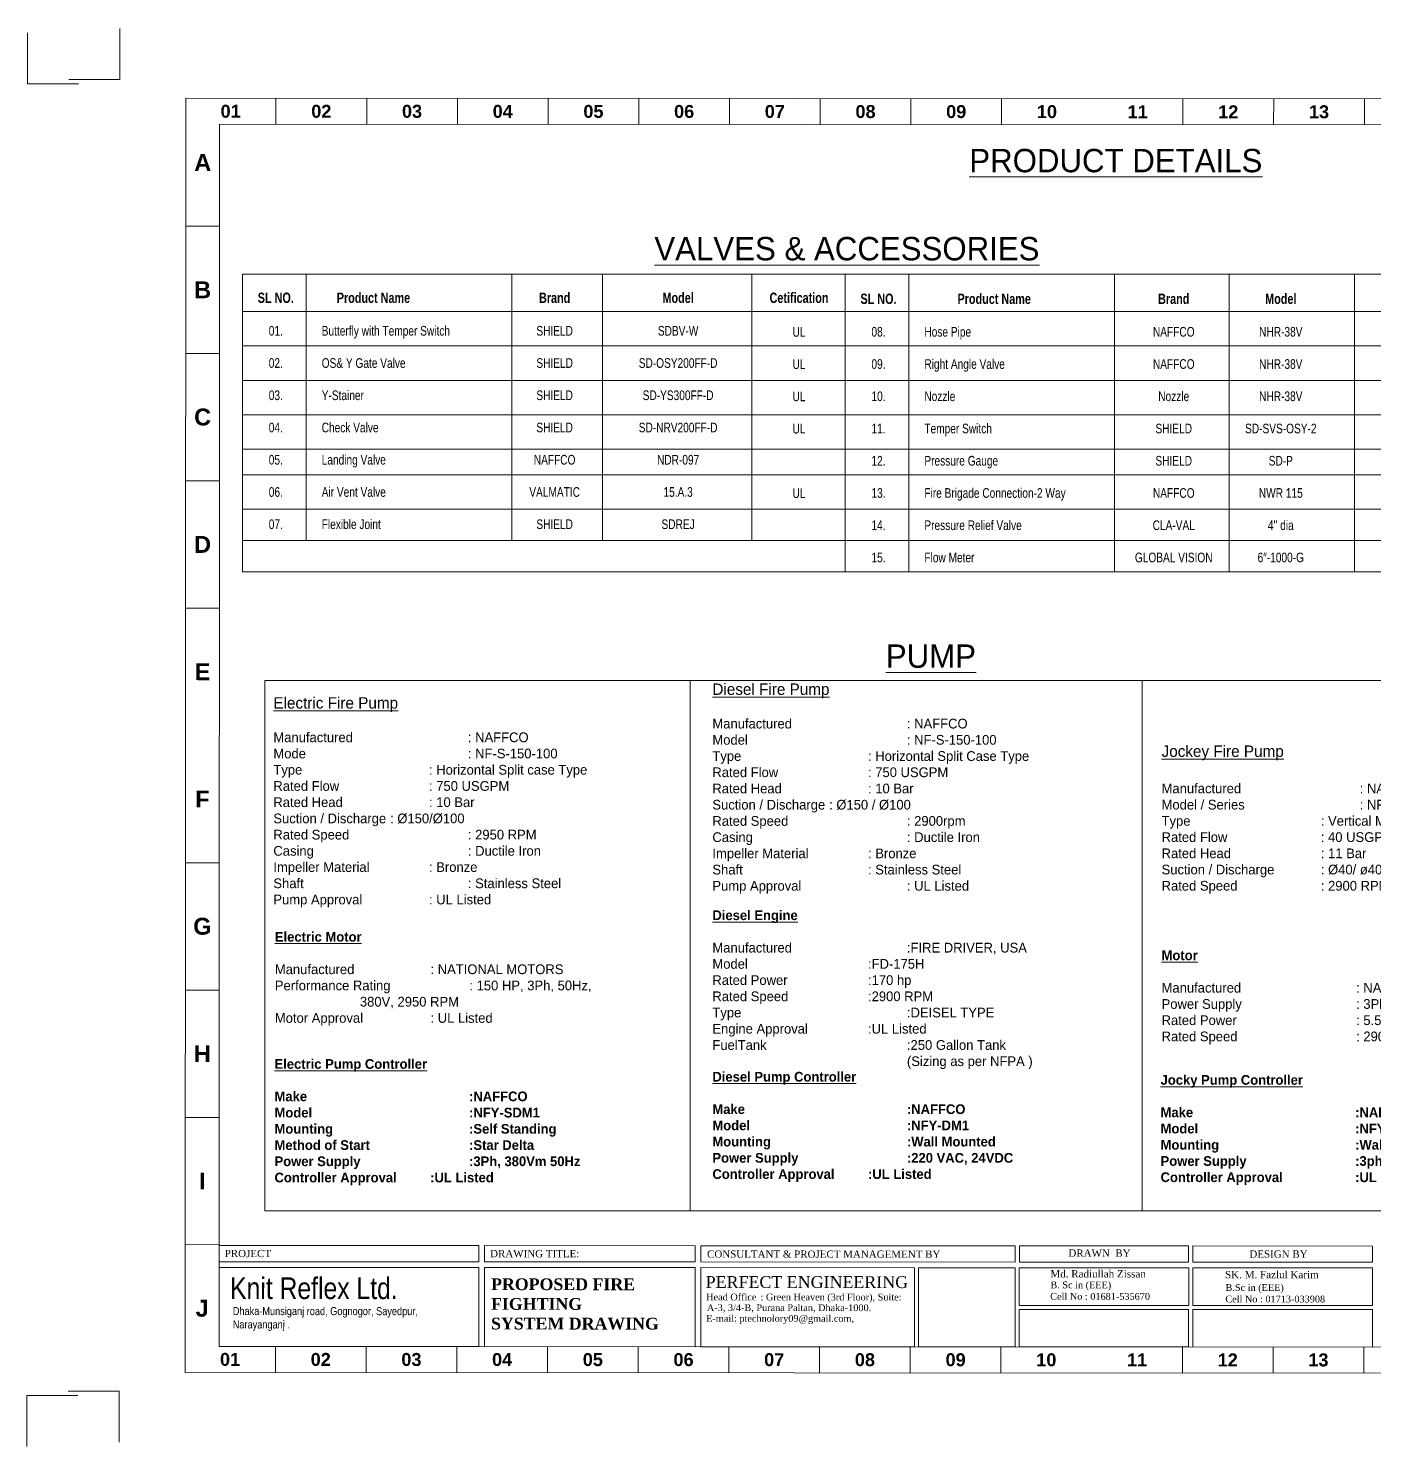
# Model space of a CAD drawing. Header units: inches. Extents: x -98933 to 1585249, y -3352739 to 192771.
# Drawn here: x 3353 to 5357, y 48575 to 50689 of the extents above; entities that cross this region are included whole.
import ezdxf

# ---------------------------------------------------------------- set-up
doc = ezdxf.new("R2010")
doc.units = ezdxf.units.IN
doc.header["$MEASUREMENT"] = 0
doc.layers.get('0').update_dxf_attribs({"lineweight": 0})
doc.layers.get('Defpoints').update_dxf_attribs({"lineweight": 0})
for name, color, linetype, lineweight in [('DIM PC Intrnl', 96, 'Continuous', 9), ('DIM.', 251, 'Continuous', 5), ('Inline', 7, 'Continuous', 0), ('Outline', 7, 'Continuous', 0), ('Scale', 7, 'Continuous', 0), ('Scale_Text', 7, 'Continuous', 0), ('Table', 244, 'Continuous', 0), ('Text', 7, 'Continuous', 0), ('TEXT_TITLEBOX', 7, 'Continuous', 13), ('Titelblk', 7, 'Continuous', 25), ('TITLE', 7, 'Continuous', 20)]:
    doc.layers.add(name, color=color, linetype=linetype, lineweight=lineweight)
doc.styles.add('MONOTEXT', font='txt')
doc.styles.add('SHT-TEXT-1', font='times.ttf', dxfattribs={"height": 12})
doc.styles.get("Standard").update_dxf_attribs({"font": 'arialbd.ttf', "height": 24})
doc.styles.add('STYLE3', font='arial.ttf', dxfattribs={"width": 0.75})
doc.styles.add('TEXT', font='arial.ttf')
doc.styles.add('Tunga', font='')
doc.styles.get('Tunga').set_extended_font_data('Tunga')

# ---------------------------------------------------------------- blocks, each defined once
blk = doc.blocks.new('PAGE')
at = {"layer": 'Inline', "color": 252, "lineweight": 15}
blk.add_lwpolyline([(178051640.63, 22656441.11), (178051640.63, 22657235.79), (178050505.36, 22657235.79), (178050505.36, 22656441.11)], close=True, dxfattribs=at)
at = {"layer": 'Outline', "color": 252, "lineweight": 15}
for p, q in [((178051662.57, 22657252.66), (178050483.42, 22657252.66)), ((178051662.57, 22656424.24), (178051662.57, 22657252.66)), ((178050483.42, 22656424.24), (178051662.57, 22656424.24))]:
    blk.add_line(p, q, dxfattribs=at)
blk.add_lwpolyline([(178050483.42, 22657252.66), (178050483.42, 22656424.24)], dxfattribs=at)
at = {"layer": 'Scale', "color": 252, "lineweight": 9}
for p, q in [((178050542.02, 22657235.79), (178050542.02, 22657252.66)), ((178050601.02, 22657235.79), (178050601.02, 22657252.66)), ((178050660.01, 22657235.79), (178050660.01, 22657252.66)), ((178050719.01, 22657235.79), (178050719.01, 22657252.66)), ((178050778.01, 22657235.79), (178050778.01, 22657252.66)), ((178050837.01, 22657235.79), (178050837.01, 22657252.66)), ((178050896, 22657235.79), (178050896, 22657252.66)), ((178050955, 22657235.79), (178050955, 22657252.66)), ((178051014, 22657235.79), (178051014, 22657252.66)), ((178051131.99, 22657235.79), (178051131.99, 22657252.66)), ((178051190.99, 22657235.79), (178051190.99, 22657252.66)), ((178051249.99, 22657235.79), (178051249.99, 22657252.66)), ((178051308.99, 22657235.79), (178051308.99, 22657252.66)), ((178051367.98, 22657235.79), (178051367.98, 22657252.66)), ((178051426.98, 22657235.79), (178051426.98, 22657252.66)), ((178051485.98, 22657235.79), (178051485.98, 22657252.66)), ((178051544.98, 22657235.79), (178051544.98, 22657252.66)), ((178051603.97, 22657235.79), (178051603.97, 22657252.66)), ((178050483.42, 22657169.57), (178050505.36, 22657169.57)), ((178051640.63, 22657169.57), (178051662.57, 22657169.57)), ((178050483.42, 22657086.79), (178050505.36, 22657086.79)), ((178051640.63, 22657086.79), (178051662.57, 22657086.79)), ((178050483.42, 22657004.01), (178050505.36, 22657004.01)), ((178051640.63, 22657004.01), (178051662.57, 22657004.01)), ((178050483.42, 22656921.23), (178050505.36, 22656921.23)), ((178050483.42, 22656755.67), (178050505.36, 22656755.67)), ((178051640.63, 22656755.67), (178051662.57, 22656755.67)), ((178050483.42, 22656672.88), (178050505.36, 22656672.88)), ((178051640.63, 22656672.88), (178051662.57, 22656672.88)), ((178050483.42, 22656590.1), (178050505.36, 22656590.1)), ((178051640.63, 22656590.1), (178051662.57, 22656590.1)), ((178050483.42, 22656507.32), (178050505.36, 22656507.32)), ((178051640.63, 22656507.32), (178051662.57, 22656507.32)), ((178051640.63, 22656507.32), (178051662.57, 22656507.32)), ((178051640.63, 22656507.32), (178051662.57, 22656507.32)), ((178050542.02, 22656424.24), (178050542.02, 22656441.11)), ((178050601.02, 22656424.24), (178050601.02, 22656441.11)), ((178050660.01, 22656424.24), (178050660.01, 22656441.11)), ((178050719.01, 22656424.24), (178050719.01, 22656441.11)), ((178050778.01, 22656424.24), (178050778.01, 22656441.11)), ((178050837.01, 22656424.24), (178050837.01, 22656441.11)), ((178050896, 22656424.24), (178050896, 22656441.11)), ((178050955, 22656424.24), (178050955, 22656441.11)), ((178051014, 22656424.24), (178051014, 22656441.11)), ((178051131.99, 22656424.24), (178051131.99, 22656441.11)), ((178051190.99, 22656424.24), (178051190.99, 22656441.11)), ((178051249.99, 22656424.24), (178051249.99, 22656441.11)), ((178051308.99, 22656424.24), (178051308.99, 22656441.11)), ((178051367.98, 22656424.24), (178051367.98, 22656441.11)), ((178051426.98, 22656424.24), (178051426.98, 22656441.11)), ((178051485.98, 22656424.24), (178051485.98, 22656441.11)), ((178051544.98, 22656424.24), (178051544.98, 22656441.11)), ((178051603.97, 22656424.24), (178051603.97, 22656441.11))]:
    blk.add_line(p, q, dxfattribs=at)
at = {"layer": 'Scale_Text', "color": 252, "lineweight": 13, "attachment_point": 5}
for s, insert, char_height, width in [('01', (178050512.52, 22657244.22), 8.435, 2.5102), ('02', (178050571.52, 22657244.22), 8.435, 2.5102), ('03', (178050630.51, 22657244.22), 8.435, 2.5102), ('04', (178050689.51, 22657244.22), 8.435, 2.5102), ('05', (178050748.51, 22657244.22), 8.435, 2.5102), ('06', (178050807.51, 22657244.22), 8.435, 2.5102), ('07', (178050866.5, 22657244.22), 8.435, 2.5102), ('08', (178050925.5, 22657244.22), 8.435, 2.5102), ('09', (178050984.5, 22657244.22), 8.435, 2.5102), ('10', (178051043.5, 22657244.22), 8.435, 2.5102), ('11', (178051102.49, 22657244.22), 8.435, 2.5102), ('12', (178051161.49, 22657244.22), 8.435, 2.5102), ('13', (178051220.49, 22657244.22), 8.435, 2.5102), ('14', (178051279.49, 22657244.22), 8.435, 2.5102), ('15', (178051338.49, 22657244.22), 8.435, 2.5102), ('16', (178051397.48, 22657244.22), 8.435, 2.5102), ('17', (178051456.48, 22657244.22), 8.435, 2.5102), ('18', (178051515.48, 22657244.22), 8.435, 2.5102), ('19', (178051574.48, 22657244.22), 8.435, 2.5102), ('20', (178051633.47, 22657244.22), 8.435, 2.5102), ('A', (178050494.39, 22657210.97), 10.97, 8.3603), ('A', (178051651.6, 22657210.97), 10.97, 8.3603), ('B', (178050494.39, 22657128.18), 10.97, 8.3603), ('B', (178051651.6, 22657128.18), 10.97, 8.3603), ('C', (178050494.39, 22657045.4), 10.97, 8.3603), ('C', (178051651.6, 22657045.4), 10.97, 8.3603), ('D', (178050494.39, 22656962.62), 10.97, 8.3603), ('D', (178051651.6, 22656962.62), 10.97, 8.3603), ('E', (178050494.39, 22656879.84), 10.97, 8.3603), ('E', (178051651.6, 22656880.75), 10.97, 8.3603), ('F', (178050494.39, 22656797.06), 10.97, 8.3603), ('F', (178051651.6, 22656797.06), 10.97, 8.3603), ('G', (178050494.39, 22656714.27), 10.97, 8.3603), ('G', (178051651.6, 22656714.27), 10.97, 8.3603), ('H', (178050494.39, 22656631.49), 10.97, 8.3603), ('H', (178051651.6, 22656631.49), 10.97, 8.3603), ('I', (178050494.39, 22656548.71), 10.97, 8.3603), ('I', (178051651.6, 22656548.71), 10.97, 8.3603), ('J', (178050494.39, 22656465.93), 10.97, 8.3603), ('J', (178051651.6, 22656465.93), 10.97, 8.3603), ('01', (178050512.52, 22656432.67), 8.435, 2.5102), ('02', (178050571.52, 22656432.67), 8.435, 2.5102), ('03', (178050630.51, 22656432.67), 8.435, 2.5102), ('04', (178050689.51, 22656432.67), 8.435, 2.5102), ('05', (178050748.51, 22656432.67), 8.435, 2.5102), ('06', (178050807.51, 22656432.67), 8.435, 2.5102), ('07', (178050866.5, 22656432.67), 8.435, 2.5102), ('08', (178050925.5, 22656432.67), 8.435, 2.5102), ('09', (178050984.5, 22656432.67), 8.435, 2.5102), ('10', (178051043.5, 22656432.67), 8.435, 2.5102), ('11', (178051102.49, 22656432.67), 8.435, 2.5102), ('12', (178051161.49, 22656432.67), 8.435, 2.5102), ('13', (178051220.49, 22656432.67), 8.435, 2.5102), ('14', (178051279.49, 22656432.67), 8.435, 2.5102), ('15', (178051338.49, 22656432.67), 8.435, 2.5102), ('16', (178051397.48, 22656432.67), 8.435, 2.5102), ('17', (178051456.48, 22656432.67), 8.435, 2.5102), ('18', (178051515.48, 22656432.67), 8.435, 2.5102), ('19', (178051574.48, 22656432.67), 8.435, 2.5102), ('20', (178051633.47, 22656432.67), 8.435, 2.5102)]:
    blk.add_mtext(s, dxfattribs=dict(at, insert=insert, char_height=char_height, width=width))
blk = doc.blocks.new('Title')
at = {"layer": 'Defpoints', "color": 1, "ltscale": 10}
for points in [[(-102338.3, -85271), (-102338.3, -85371), (-102438.3, -85371)], [(-98623, -85271), (-98623, -85371), (-98523, -85371)], [(-102338.3, -88042.4), (-102338.3, -87942.4), (-102438.3, -87942.4)], [(-98623, -88042.4), (-98623, -87942.4), (-98523, -87942.4)]]:
    blk.add_lwpolyline(points, dxfattribs=at)
at = {"layer": 'Titelblk', "color": 3, "linetype": 'Continuous', "lineweight": 0, "xscale": 3.014611567961765, "yscale": 3.014611567959946, "zscale": 3.014611567966516}
blk.add_blockref('PAGE', (-536855255.8, -68388224), dxfattribs=at)

msp = doc.modelspace()

# ---------------------------------------------------------------- linework, layer by layer
at = {"layer": 'DIM PC Intrnl', "color": 4, "ltscale": 100000}
for p, q in [((3672.36, 50322.54), (4570.97, 50322.54)), ((3672.36, 50322.54), (3672.36, 49878.77)), ((3767.26, 50322.54), (3767.26, 49925.58)), ((4073.97, 50322.54), (4073.97, 49925.58)), ((4208.99, 50322.54), (4208.99, 49925.58)), ((4431.84, 50322.54), (4431.84, 49925.58)), ((4570.97, 50322.54), (4570.97, 49925.58)), ((4570.97, 50322.54), (4570.97, 49878.77)), ((4570.97, 50322.54), (5469.59, 50322.54)), ((4665.88, 50322.54), (4665.88, 49878.77)), ((4972.59, 50322.54), (4972.59, 49878.77)), ((5143.22, 50322.54), (5143.22, 49878.77)), ((5330.45, 50322.54), (5330.45, 49878.77)), ((3672.36, 50266.9), (4570.97, 50266.9)), ((4570.97, 50266.9), (5469.59, 50266.9)), ((3672.36, 50215.59), (4570.97, 50215.59)), ((4570.97, 50215.59), (5469.59, 50215.59)), ((3672.36, 50164.29), (4570.97, 50164.29)), ((4570.97, 50164.29), (5469.59, 50164.29)), ((3672.36, 50112.98), (4570.97, 50112.98)), ((4570.97, 50112.98), (5469.59, 50112.98)), ((3672.36, 50061.68), (4570.97, 50061.68)), ((4570.97, 50061.68), (5469.59, 50061.68)), ((3672.36, 50023.69), (4570.97, 50023.69)), ((4570.97, 50023.69), (5469.59, 50023.69)), ((3672.36, 49972.38), (4570.97, 49972.38)), ((4570.97, 49972.38), (5469.59, 49972.38)), ((3672.36, 49925.58), (5469.59, 49925.58)), ((4570.97, 49925.58), (5469.59, 49925.58)), ((3672.36, 49878.77), (5469.59, 49878.77))]:
    msp.add_line(p, q, dxfattribs=at)
at = {"layer": 'DIM PC Intrnl', "color": 7, "ltscale": 100000}
for points in [[(3705.5, 49717.22), (4339.54, 49717.22), (4339.54, 48926.58), (3705.5, 48926.58)], [(4339.54, 49717.22), (5013.48, 49717.22), (5013.48, 48926.58), (4339.54, 48926.58)], [(5013.48, 49717.22), (5607.6, 49717.22), (5607.6, 48926.58), (5013.48, 48926.58)]]:
    msp.add_lwpolyline(points, close=True, dxfattribs=at)
at = {"layer": 'TEXT_TITLEBOX'}
for p, q in [((3637.33, 48850.78), (3637.34, 48874.99)), ((3637.34, 48874.99), (4024.77, 48874.8)), ((4024.77, 48874.8), (4024.75, 48850.59)), ((4033.25, 48850.59), (4033.26, 48874.8)), ((4033.26, 48874.8), (4347.03, 48874.65)), ((4347.03, 48874.65), (4347.02, 48850.43)), ((4355.51, 48850.43), (4355.53, 48874.64)), ((4355.53, 48874.64), (4824.25, 48874.42)), ((4824.25, 48874.42), (4824.24, 48850.2)), ((4830.65, 48850.2), (4830.67, 48874.41)), ((4830.67, 48874.41), (5082.93, 48874.29)), ((5082.93, 48874.29), (5082.92, 48850.08)), ((5089.44, 48850.08), (5089.45, 48874.29)), ((5089.45, 48874.29), (5357.38, 48874.16)), ((5357.38, 48874.16), (5357.36, 48849.95)), ((4024.75, 48850.59), (3637.33, 48850.78)), ((4347.02, 48850.43), (4033.25, 48850.59)), ((4824.24, 48850.2), (4355.51, 48850.43)), ((5082.92, 48850.08), (4830.65, 48850.2)), ((5357.36, 48849.95), (5089.44, 48850.08)), ((3637.27, 48724.4), (3637.33, 48842.28)), ((3637.33, 48842.28), (4024.75, 48842.09)), ((4024.75, 48842.09), (4024.69, 48724.22)), ((4033.19, 48724.21), (4033.25, 48842.09)), ((4033.25, 48842.09), (4347.04, 48841.94)), ((4347.04, 48841.94), (4346.99, 48724.06)), ((4355.48, 48724.06), (4355.54, 48841.93)), ((4355.54, 48841.93), (4674.33, 48841.78)), ((4674.33, 48841.78), (4674.28, 48723.9)), ((4680.07, 48723.9), (4680.13, 48841.78)), ((4680.13, 48841.78), (4824.28, 48841.71)), ((4824.28, 48841.71), (4824.23, 48723.83)), ((4830.53, 48785.73), (4830.56, 48841.66)), ((4830.56, 48841.66), (5083.08, 48841.54)), ((5083.08, 48841.54), (5083.06, 48785.61)), ((5089.48, 48785.64), (5089.5, 48841.58)), ((5089.5, 48841.58), (5357.26, 48841.45)), ((5357.26, 48841.45), (5357.23, 48785.52)), ((4830.5, 48723.79), (4830.53, 48779.72)), ((5083.06, 48785.61), (4830.53, 48785.73)), ((4830.53, 48779.72), (5083.05, 48779.6)), ((5083.05, 48779.6), (5083.03, 48723.66)), ((5089.45, 48723.7), (5089.47, 48779.64)), ((5089.47, 48779.64), (5357.23, 48779.51)), ((5357.23, 48785.52), (5089.48, 48785.64)), ((5357.23, 48779.51), (5357.2, 48723.57)), ((4024.69, 48724.22), (3637.27, 48724.4)), ((4346.99, 48724.06), (4033.19, 48724.21)), ((4674.28, 48723.9), (4355.48, 48724.06)), ((4824.23, 48723.83), (4680.07, 48723.9)), ((5083.03, 48723.66), (4830.5, 48723.79)), ((5357.2, 48723.57), (5089.45, 48723.7))]:
    msp.add_line(p, q, dxfattribs=at)

# ---------------------------------------------------------------- block references
at = {"layer": 'TITLE', "xscale": 0.7603744908821076, "yscale": 0.7603744908810768, "zscale": 0.7603744845895826, "rotation": 359.9723273306346}
for p in [(78373.43, 115484.11), (81336.22, 115489.21)]:
    msp.add_blockref('Title', p, dxfattribs=at)

# ---------------------------------------------------------------- texts
at = {"color": 7, "insert": (4042.9, 48787.68), "char_height": 17.5857, "width": 310.8373, "attachment_point": 4, "rotation": 359.97233}
msp.add_mtext('\\pt1277;{\\fTimes New Roman|b1|i0|c0|p18;\\C256;PROPOSED FIRE  FIGHTING  \\PSYSTEM DRAWING }', dxfattribs=at)
at = {"layer": 'DIM.', "color": 5, "lineweight": 13, "insert": (3778.73, 48784.2), "char_height": 32.1565, "width": 871.0424, "attachment_point": 5, "rotation": 359.97233, "style": 'TEXT'}
msp.add_mtext('{\\fArial Narrow|b0|i0|c0|p34;Knit Reflex Ltd.\\C256;\\P\\pt12.07027;\\fSwis721 BT|b1|i0|c0|p34;\\C7; }', dxfattribs=at)
at = {"layer": 'Table', "color": 3, "linetype": 'ByBlock', "style": 'Tunga'}
for s, p in [('%%UPRODUCT DETAILS', (4755.98, 50474.49)), ('%%UVALVES & ACCESSORIES', (4286.42, 50343.2)), ('%%UPUMP', (4631.54, 49735.93))]:
    msp.add_text(s, height=34.802, dxfattribs=at).set_placement(p)
at = {"layer": 'Table', "color": 7, "char_height": 14.5026, "attachment_point": 1, "style": 'Tunga'}
for s, insert, width in [('{\\H1.174x;\\L\\C6;Diesel Fire Pump\\P}\\PManufactured^I^I^I: NAFFCO\\PModel ^I^I^I^I: NF-S-150-100\\PType  ^I^I^I^I: Horizontal Split Case Type\\PRated Flow ^I^I^I: 750 USGPM\\PRated Head ^I^I^I: 10 Bar\\PSuction / Discharge ^I: Ø150 / Ø100\\PRated Speed ^I^I^I: 2900rpm\\PCasing ^I^I^I^I: Ductile Iron\\PImpeller Material ^I^I: Bronze\\PShaft ^I^I^I^I: Stainless Steel\\PPump Approval^I^I^I: UL Listed', (4372.92, 49712.56), 615.1034), ('{\\H1.174x;\\L\\C6;Electric Fire Pump\\H0.8518x;\\P\\fArial Narrow|b0|i0|c0|p34;\\l\\C7;\\P}Manufactured^I^I^I: NAFFCO\\PMode^I^I^I^I^I: NF-S-150-100\\PType  ^I^I^I^I: Horizontal Split case Type\\PRated Flow  ^I^I^I: 750 USGPM\\PRated Head  ^I^I^I: 10 Bar\\PSuction / Discharge ^I: Ø150/Ø100\\PRated Speed  ^I^I^I: 2950 RPM\\PCasing ^I^I^I^I: Ductile Iron\\PImpeller Material  ^I^I: Bronze\\PShaft    ^I^I^I^I: Stainless Steel\\PPump Approval   ^I^I: UL Listed', (3718.33, 49692.14), 702.0414), ('{\\H1.174x;\\L\\C6;Jockey Fire Pump\\P\\P}Manufactured^I^I^I : NAFFCO\\PModel / Series^I^I^I : NFVL8-140\\PType ^I^I^I^I : Vertical Multi-stage\\PRated Flow ^I^I^I : 40 USGPM\\PRated Head ^I^I^I : 11 Bar\\PSuction / Discharge  ^I : Ø40/ ø40\\PRated Speed^I^I^I : 2900 RPM, 50Hz', (5042.68, 49620.15), 632.8399), ('{\\fTunga|b1|i0|c0|p2;\\L\\C6;Diesel Engine\\P\\C7;\\P}Manufactured ^I^I^I:FIRE DRIVER, USA\\PModel^I^I^I^I:FD-175H\\PRated Power^I^I^I:170 hp\\PRated Speed^I^I^I:2900 RPM\\PType^I^I^I^I^I:DEISEL TYPE\\PEngine Approval^I^I:UL Listed\\PFuelTank^I^I^I^I:250 Gallon Tank \\P^I^I^I^I^I(Sizing as per NFPA )', (4372.92, 49374.42), 578.5955), ('{\\fTunga|b1|i0|c0|p2;\\L\\C6;Electric Motor\\P\\pt247;\\fTunga|b0|i0|c0|p2;\\C7;\\P}Manufactured^I^I: NATIONAL MOTORS\\PPerformance Rating ^I^I: 150 HP, 3Ph, 50Hz,  \\P^I ^I  380V, 2950 RPM \\PMotor Approval  ^I^I: UL Listed ', (3720.53, 49342.22), 658.825), ('{\\fTunga|b1|i0|c0|p2;\\L\\C6;Motor\\fTunga|b0|i0|c0|p2;\\l\\P}\\PManufactured ^I^I^I: NAFFCO\\PPower Supply ^I^I ^I: 3Ph , 380 V, 50 Hz \\PRated Power ^I^I ^I: 5.5 KW \\PRated Speed ^I^I ^I: 2900 RPM ', (5042.68, 49314.66), 578.5955), ('{\\fTunga|b1|i0|c0|p2;\\L\\C6;Electric Pump Controller\\P\\pt194;\\C7;\\P\\lMake^I^I^I:NAFFCO\\PModel^I^I^I:NFY-SDM1\\PMounting^I^I^I:Self Standing\\PMethod of Start^I^I^I:Star Delta\\PPower Supply ^I^I^I:3Ph, 380Vm 50Hz\\PController Approval^I^I:UL Listed}', (3720.05, 49152.73), 578.5955), ('{\\fTunga|b1|i0|c0|p2;\\L\\C6;Diesel Pump Controller\\P\\C7;\\P\\pt194;\\lMake^I^I^I:NAFFCO\\PModel^I^I^I:NFY-DM1\\PMounting^I^I^I:Wall Mounted\\PPower Supply ^I^I^I:220 VAC, 24VDC\\PController Approval ^I^I:UL Listed}', (4372.92, 49133.69), 578.5955), ('{\\fTunga|b1|i0|c0|p2;\\L\\C6;Jocky Pump Controller\\P\\C7;\\P\\pt247;\\lMake^I^I:NAFFCO\\PModel^I^I:NFY-JDO1\\PMounting^I^I:Wall Mounted\\PPower Supply ^I^I:3ph, 380 v, 50Hz\\PController Approval ^I^I:UL Listed}', (5041.2, 49128.98), 578.5955)]:
    msp.add_mtext(s, dxfattribs=dict(at, insert=insert, width=width))
at = {"layer": 'Text', "color": 7, "linetype": 'Continuous', "lineweight": -2, "ltscale": 30, "char_height": 14.4181, "style": 'STYLE3'}
for s, insert, attachment_point in [('\\pi-87,l87,t87;{\\fArial|b1|i0|c0|p34;\\H1.069x;SL NO.\\P\\fArial|b0|i0|c0|p34;\\H0.9351x;\\P01.\\P\\P02.\\P\\P03.\\P\\P04.\\P\\P05.\\P\\P06.\\P\\P07.}', (3721.96, 50295.14), 2), ('\\pi-87,l87,t87;{\\fArial|b1|i0|c0|p34;\\H1.069x;     Product Name\\P\\fArial|b0|i0|c0|p34;\\H0.9351x;\\PButterfly with Temper Switch\\P\\POS& Y Gate Valve\\P\\PY-Stainer\\P\\PCheck Valve\\P\\PLanding Valve\\P\\PAir Vent Valve\\P\\PFlexible Joint }', (3790.39, 50295.14), 1), ('\\pi-87,l87,t87;{\\fArial|b1|i0|c0|p34;\\H1.069x;Brand\\P\\fArial|b0|i0|c0|p34;\\H0.9351x;\\PSHIELD \\P\\PSHIELD \\P\\PSHIELD \\P\\PSHIELD \\P\\PNAFFCO\\P\\PVALMATIC \\P\\PSHIELD  }', (4137.7, 50295.14), 2), ('\\A1;\\pi-87,l87,t87;{\\fArial|b1|i0|c0|p34;\\H1.069x;\\C0;Model\\P\\fArial|b0|i0|c0|p34;\\H0.9351x;\\PSDBV-W\\C7;\\P\\P\\C0;SD-OSY200FF-D\\C7;\\P\\P\\C0;SD-YS300FF-D\\C7;\\P\\P\\C0;SD-NRV200FF-D\\C7; \\P\\PNDR-097\\P\\P15.A.3\\P\\PSDREJ}', (4321.81, 50295.14), 2), ('\\A1;\\pi-87,l87,t87;{\\fArial|b1|i0|c0|p34;\\H1.069x;\\C0;Cetification\\P\\P\\fArial|b0|i0|c0|p34;\\H0.9351x;UL\\P\\C7;\\P\\C0;UL\\P\\C7;\\P\\C0;UL\\P\\C7;\\P\\C0;UL\\P\\P\\pi-87.01,l87.01,t87.01;\\C7;\\P\\P\\pi-87,l87,t87;UL}', (4502.07, 50295.14), 2), ('\\pi-87,l87,t87;{\\fArial|b1|i0|c0|p34;\\H1.069x;\\PSL NO.\\P\\fArial|b0|i0|c0|p34;\\H0.9351x;\\P08.\\P\\P09.\\P\\P10.\\P\\P11.\\P\\P12.\\P\\P13.\\P\\P14.\\P\\P15.}', (4620.58, 50319.34), 2), ('\\pi-87,l87,t87;{\\fArial|b1|i0|c0|p34;\\H1.069x;\\P           Product Name\\P\\fArial|b0|i0|c0|p34;\\H0.9351x;\\PHose Pipe\\P\\PRight Angle Valve\\P\\PNozzle\\P\\PTemper Switch\\P\\PPressure Gauge\\P\\PFire Brigade Connection-2 Way\\P\\P\\C0;Pressure Relief Valve\\P\\PFlow Meter}', (4689, 50319.34), 1), ('\\pi-87,l87,t87;{\\fArial|b1|i0|c0|p34;\\H1.069x;\\PBrand\\P\\fArial|b0|i0|c0|p34;\\H0.9351x; \\P\\C0;NAFFCO\\C7;\\P\\PNAFFCO\\P\\PNozzle\\P\\P\\C0;SHIELD\\C7;\\P\\P\\C0;SHIELD\\C7;\\P\\PNAFFCO\\P\\PCLA-VAL\\P\\PGLOBAL VISION}', (5060.8, 50319.34), 2), ("\\A1;\\pi-87,l87,t87;{\\fArial|b1|i0|c0|p34;\\H1.069x;\\C0;\\PModel\\P\\fArial|b0|i0|c0|p34;\\H0.9351x;\\PNHR-38V\\P\\C7;\\P\\C0;NHR-38V\\P\\C7;\\P\\C0;NHR-38V\\P\\C7;\\P\\C0;SD-SVS-OSY-2 \\C7;\\P\\P\\C0;SD-P\\C7;\\P\\P\\A0;\\C0;NWR 115\\P\\P4'' dia\\P\\P6″-1000-G}", (5220.42, 50319.34), 2)]:
    msp.add_mtext(s, dxfattribs=dict(at, insert=insert, attachment_point=attachment_point))
at = {"layer": 'Text', "color": 56, "insert": (3657.77, 48765.44), "char_height": 11.9437, "width": 457.855, "attachment_point": 4, "rotation": 359.97233, "style": 'MONOTEXT'}
msp.add_mtext('{\\fArial Narrow|b0|i0|c0|p34;\\C7;Dhaka-Munsiganj road, Gognogor, Sayedpur, \\PNarayanganj .}', dxfattribs=at)
at = {"layer": 'TEXT_TITLEBOX', "lineweight": 25, "style": 'SHT-TEXT-1'}
for s, height, p in [('PROJECT', 10.822, (3645.83, 48857.59)), ('DRAWING TITLE:', 10.8224, (4041.5, 48857.4)), ('CONSULTANT & PROJECT MANAGEMENT BY', 10.8224, (4364.98, 48856.72)), ('DRAWN  BY', 10.822, (4903.79, 48858.24)), ('DESIGN BY', 10.822, (5173.63, 48856.8)), ('Md. Radiullah Zissan', 10.9118, (4876.84, 48827.32)), ('SK. M. Fazlul Karim', 10.9118, (5137.26, 48826.1)), ('B. Sc in (EEE)', 10.1036, (4876.92, 48811.15)), ('B.Sc in (EEE)', 10.1036, (5138.01, 48807.21)), ('Cell No : 01681-535670', 10.1036, (4876.62, 48794.06)), ('Cell No : 01713-033908', 10.1036, (5137.71, 48790.11))]:
    msp.add_text(s, height=height, rotation=359.97233, dxfattribs=at).set_placement(p)
at = {"layer": 'TEXT_TITLEBOX', "color": 1, "lineweight": 25, "style": 'SHT-TEXT-1'}
msp.add_text('PERFECT ENGINEERING', height=17.68, rotation=359.97233, dxfattribs=at).set_placement((4362.9, 48811.64))
at = {"layer": 'TEXT_TITLEBOX', "color": 7, "lineweight": 25, "style": 'SHT-TEXT-1'}
for s, p in [('Head Office', (4363.64, 48793.13)), ('A-3, 3/4-B, Purana Paltan, Dhaka-1000.', (4364.75, 48777.22)), (': Green Heaven (3rd Floor), Suite:', (4444.74, 48793.09)), ('E-mail: ptechnolory09@gmail.com,', (4363.65, 48761.31))]:
    msp.add_text(s, height=10.1028, rotation=359.97233, dxfattribs=at).set_placement(p)

doc.saveas('drawing.dxf')
